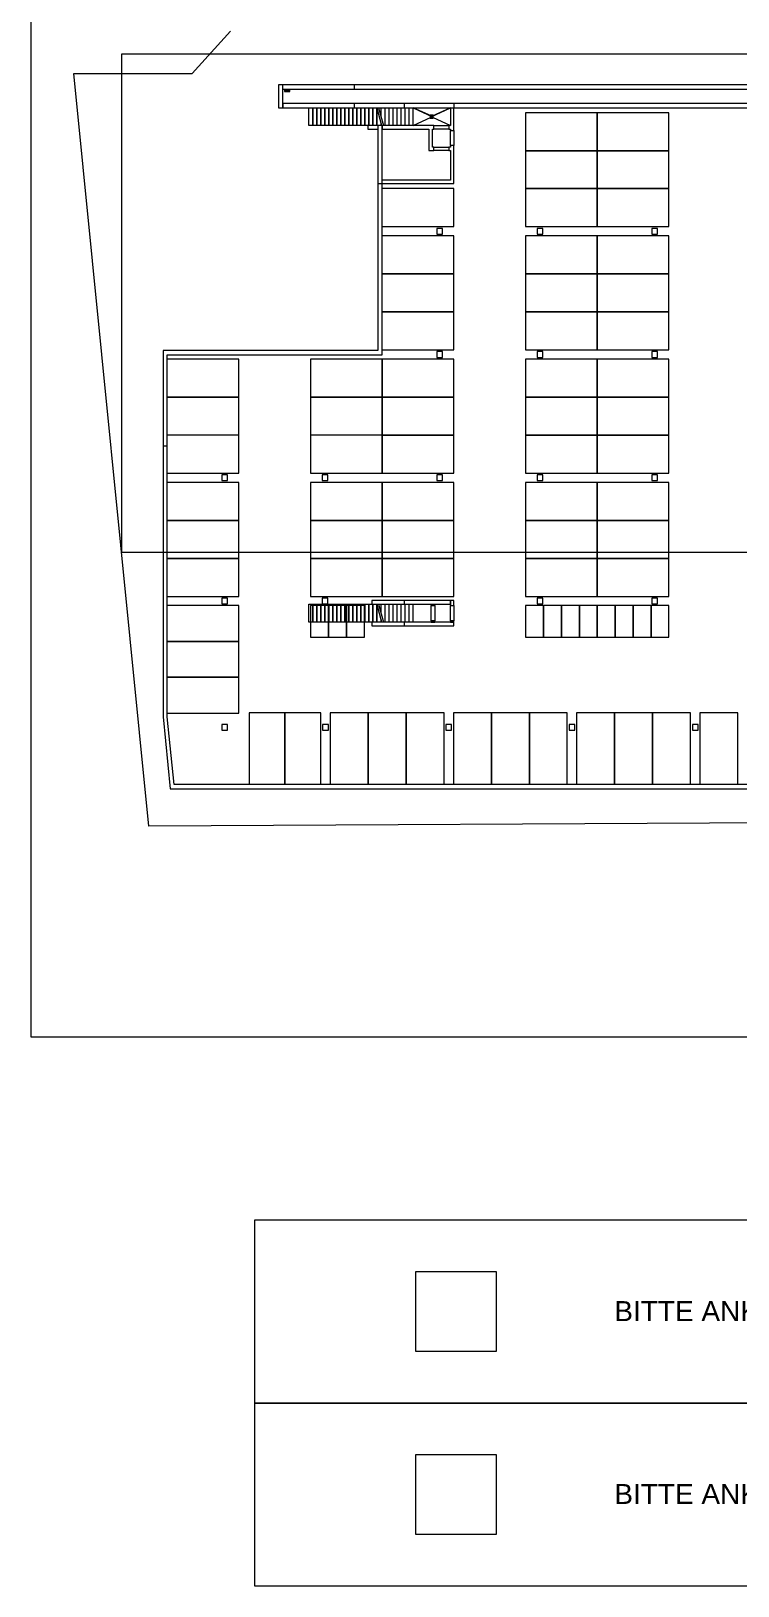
# Model space of a CAD drawing. Extents: x -1067 to 23308, y -6822 to 57810.
# Drawn here: x 405.1 to 444.5, y -18.8 to 68 of the extents above; entities that cross this region are included whole.
import ezdxf
from ezdxf.lldxf.tags import DXFTag

# ---------------------------------------------------------------- set-up
doc = ezdxf.new("R2010")
doc.units = 0
doc.layers.get('0').update_dxf_attribs({"lineweight": 13})
doc.layers.add('EL01_WAN_Pro E_Kopf', color=7, linetype='Continuous', lineweight=13, true_color=0xffffff)
doc.layers.add('G-____-TTLB-OTLN', color=7, linetype='Continuous', lineweight=13)
doc.layers.add('G-XREF-____-OTLN', color=7, linetype='Continuous', lineweight=13)
doc.styles.get("Standard").update_dxf_attribs({"font": 'arial.ttf'})
tags = doc.linetypes.add('IMPORT-_Verdeckte Linien_', pattern=[0.003, 0.002, -0.001]).pattern_tags.tags
tags[6:7] = [DXFTag(74, 4), DXFTag(75, 0), DXFTag(340, '0'), DXFTag(46, 1.0), DXFTag(50, 0.0), DXFTag(44, 0.0), DXFTag(45, 0.0)]
tags[4:5] = [DXFTag(74, 4), DXFTag(75, 0), DXFTag(340, '0'), DXFTag(46, 1.0), DXFTag(50, 0.0), DXFTag(44, 0.0), DXFTag(45, 0.0)]
tags = doc.linetypes.add('IMPORT-Strichliert - Fein', pattern=[0.003, 0.002, -0.001]).pattern_tags.tags
tags[6:7] = [DXFTag(74, 4), DXFTag(75, 0), DXFTag(340, '0'), DXFTag(46, 1.0), DXFTag(50, 0.0), DXFTag(44, 0.0), DXFTag(45, 0.0)]
tags[4:5] = [DXFTag(74, 4), DXFTag(75, 0), DXFTag(340, '0'), DXFTag(46, 1.0), DXFTag(50, 0.0), DXFTag(44, 0.0), DXFTag(45, 0.0)]

# ---------------------------------------------------------------- blocks, each defined once
blk = doc.blocks.new('Blockreferenz-A0UJ2DPIXE')
at = {"layer": 'G-XREF-____-OTLN', "color": 18, "linetype": 'ByBlock', "lineweight": -2, "ltscale": 0.13, "true_color": 0x4c0000}
for p, q in [((414.07, 65.671), (416.213, 68.031)), ((411.654, 23.643), (407.47, 65.671)), ((407.47, 65.671), (414.07, 65.671)), ((500.322, 24.141), (411.654, 23.643))]:
    blk.add_line(p, q, dxfattribs=at)
at = {"layer": 'G-XREF-____-OTLN', "color": 0, "linetype": 'ByBlock', "lineweight": -2, "ltscale": 0.13}
for p, q in [((495.452, 65.036), (418.897, 65.036)), ((418.897, 65.036), (418.897, 63.756)), ((419.137, 63.996), (419.137, 64.796)), ((419.137, 64.796), (461.824, 64.796)), ((419.227, 64.796), (419.227, 64.656)), ((419.227, 64.656), (419.527, 64.656)), ((419.267, 64.696), (419.267, 64.796)), ((419.487, 64.696), (419.267, 64.696)), ((419.487, 64.796), (419.487, 64.696)), ((419.527, 64.656), (419.527, 64.796)), ((418.897, 63.756), (420.58, 63.756)), ((461.824, 63.996), (419.137, 63.996)), ((420.58, 62.756), (420.58, 63.756)), ((420.58, 63.756), (424.377, 63.756)), ((420.804, 63.756), (420.804, 62.756)), ((420.804, 62.756), (420.804, 63.756)), ((421.028, 63.756), (421.028, 62.756)), ((421.028, 62.756), (421.028, 63.756)), ((421.252, 63.756), (421.252, 62.756)), ((421.252, 62.756), (421.252, 63.756)), ((421.476, 63.756), (421.476, 62.756)), ((421.476, 62.756), (421.476, 63.756)), ((421.7, 63.756), (421.7, 62.756)), ((421.7, 62.756), (421.7, 63.756)), ((421.924, 63.756), (421.924, 62.756)), ((421.924, 62.756), (421.924, 63.756)), ((422.148, 63.756), (422.148, 62.756)), ((422.148, 62.756), (422.148, 63.756)), ((422.372, 63.756), (422.372, 62.756)), ((422.372, 62.756), (422.372, 63.756)), ((422.596, 63.756), (422.596, 62.756)), ((422.596, 62.756), (422.596, 63.756)), ((422.82, 63.756), (422.82, 62.756)), ((422.82, 62.756), (422.82, 63.756)), ((423.044, 63.756), (423.044, 62.756)), ((423.044, 62.756), (423.044, 63.756)), ((423.268, 63.756), (423.268, 62.756)), ((423.268, 62.756), (423.268, 63.756)), ((423.492, 63.756), (423.492, 62.756)), ((423.492, 62.756), (423.492, 63.756)), ((423.716, 63.756), (423.716, 62.756)), ((423.716, 62.756), (423.716, 63.756)), ((423.94, 63.756), (423.94, 62.756)), ((423.94, 62.756), (423.94, 63.756)), ((424.164, 63.756), (424.164, 62.756)), ((424.164, 62.756), (424.164, 63.756)), ((424.377, 63.756), (424.645, 62.756)), ((424.377, 63.756), (428.484, 63.756)), ((424.388, 63.713), (424.388, 62.756)), ((424.388, 62.756), (424.388, 63.713)), ((424.478, 63.756), (424.746, 62.756)), ((424.612, 63.256), (424.612, 63.756)), ((424.836, 62.756), (424.836, 63.756)), ((425.06, 62.756), (425.06, 63.756)), ((425.284, 62.756), (425.284, 63.756)), ((425.508, 62.756), (425.508, 63.756)), ((425.732, 62.756), (425.732, 63.756)), ((425.956, 62.756), (425.956, 63.756)), ((426.18, 62.756), (426.18, 63.756)), ((426.404, 62.756), (426.404, 63.756)), ((428.484, 63.756), (428.484, 62.756)), ((428.684, 62.476), (428.684, 63.756)), ((428.684, 63.756), (448.684, 63.756)), ((424.397, 62.756), (420.58, 62.756)), ((423.869, 62.756), (423.869, 62.556)), ((423.869, 62.556), (424.444, 62.556)), ((427.564, 62.756), (424.398, 62.756)), ((424.444, 62.556), (424.444, 50.196)), ((424.612, 62.877), (424.612, 62.756)), ((424.612, 62.756), (424.612, 62.877)), ((424.684, 59.716), (424.684, 62.556)), ((424.684, 62.556), (427.284, 62.556)), ((427.284, 62.556), (427.284, 61.356)), ((427.524, 63.339), (427.364, 63.339)), ((427.364, 63.339), (427.364, 63.179)), ((427.364, 63.179), (427.524, 63.179)), ((427.404, 63.299), (427.404, 63.219)), ((427.484, 63.299), (427.404, 63.299)), ((427.404, 63.219), (427.484, 63.219)), ((427.484, 63.219), (427.484, 63.299)), ((427.484, 61.556), (427.484, 62.556)), ((427.484, 62.556), (427.564, 62.556)), ((427.524, 63.179), (427.524, 63.339)), ((427.564, 62.556), (427.564, 62.756)), ((427.564, 62.756), (428.404, 62.756)), ((428.404, 62.556), (427.564, 62.556)), ((428.484, 62.756), (428.404, 62.756)), ((428.404, 62.756), (428.404, 62.556)), ((428.404, 62.556), (428.484, 62.556)), ((428.484, 62.556), (428.484, 62.476)), ((428.484, 62.476), (428.684, 62.476)), ((428.484, 61.636), (428.484, 62.476)), ((428.684, 61.636), (428.484, 61.636)), ((428.484, 61.636), (428.484, 61.556)), ((428.684, 62.476), (428.684, 61.636)), ((428.684, 59.516), (428.684, 61.636)), ((427.284, 61.356), (427.564, 61.356)), ((427.564, 61.556), (427.484, 61.556)), ((427.564, 61.356), (427.564, 61.556)), ((427.564, 61.556), (428.404, 61.556)), ((428.404, 61.356), (427.564, 61.356)), ((428.484, 61.556), (428.404, 61.556)), ((428.404, 61.556), (428.404, 61.356)), ((428.404, 61.356), (428.484, 61.356)), ((428.484, 61.356), (428.484, 59.716)), ((428.484, 59.716), (424.684, 59.716)), ((424.684, 49.956), (424.684, 59.516)), ((424.684, 59.516), (428.684, 59.516)), ((428.044, 57.016), (427.724, 57.016)), ((427.724, 57.016), (427.724, 56.696)), ((427.724, 56.696), (428.044, 56.696)), ((428.044, 56.696), (428.044, 57.016)), ((433.644, 57.016), (433.324, 57.016)), ((433.324, 57.016), (433.324, 56.696)), ((433.324, 56.696), (433.644, 56.696)), ((433.644, 56.696), (433.644, 57.016)), ((440.044, 57.016), (439.724, 57.016)), ((439.724, 57.016), (439.724, 56.696)), ((439.724, 56.696), (440.044, 56.696)), ((440.044, 56.696), (440.044, 57.016)), ((424.444, 50.196), (412.444, 50.196)), ((412.444, 50.196), (412.444, 29.746)), ((412.684, 29.758), (412.684, 49.956)), ((412.684, 49.956), (424.684, 49.956)), ((428.044, 50.136), (427.724, 50.136)), ((427.724, 50.136), (427.724, 49.816)), ((427.724, 49.816), (428.044, 49.816)), ((428.044, 49.816), (428.044, 50.136)), ((433.644, 50.136), (433.324, 50.136)), ((433.324, 50.136), (433.324, 49.816)), ((433.324, 49.816), (433.644, 49.816)), ((433.644, 49.816), (433.644, 50.136)), ((440.044, 50.136), (439.724, 50.136)), ((439.724, 50.136), (439.724, 49.816)), ((439.724, 49.816), (440.044, 49.816)), ((440.044, 49.816), (440.044, 50.136)), ((416.044, 43.256), (415.724, 43.256)), ((415.724, 43.256), (415.724, 42.936)), ((415.724, 42.936), (416.044, 42.936)), ((416.044, 42.936), (416.044, 43.256)), ((421.644, 43.256), (421.324, 43.256)), ((421.324, 43.256), (421.324, 42.936)), ((421.324, 42.936), (421.644, 42.936)), ((421.644, 42.936), (421.644, 43.256)), ((428.044, 43.256), (427.724, 43.256)), ((427.724, 43.256), (427.724, 42.936)), ((427.724, 42.936), (428.044, 42.936)), ((428.044, 42.936), (428.044, 43.256)), ((433.644, 43.256), (433.324, 43.256)), ((433.324, 43.256), (433.324, 42.936)), ((433.324, 42.936), (433.644, 42.936)), ((433.644, 42.936), (433.644, 43.256)), ((440.044, 43.256), (439.724, 43.256)), ((439.724, 43.256), (439.724, 42.936)), ((439.724, 42.936), (440.044, 42.936)), ((440.044, 42.936), (440.044, 43.256)), ((416.044, 36.376), (415.724, 36.376)), ((415.724, 36.376), (415.724, 36.056)), ((415.724, 36.056), (416.044, 36.056)), ((416.044, 36.056), (416.044, 36.376)), ((420.58, 35.036), (420.58, 36.036)), ((420.58, 36.036), (424.377, 36.036)), ((420.804, 36.036), (420.804, 35.036)), ((420.804, 35.036), (420.804, 36.036)), ((421.028, 36.036), (421.028, 35.036)), ((421.028, 35.036), (421.028, 36.036)), ((421.252, 36.036), (421.252, 35.036)), ((421.252, 35.036), (421.252, 36.036)), ((421.644, 36.376), (421.324, 36.376)), ((421.324, 36.376), (421.324, 36.056)), ((421.324, 36.056), (421.644, 36.056)), ((421.476, 36.036), (421.476, 35.036)), ((421.476, 35.036), (421.476, 36.036)), ((421.644, 36.056), (421.644, 36.376)), ((421.7, 36.036), (421.7, 35.036)), ((421.7, 35.036), (421.7, 36.036)), ((421.924, 36.036), (421.924, 35.036)), ((421.924, 35.036), (421.924, 36.036)), ((422.148, 36.036), (422.148, 35.036)), ((422.148, 35.036), (422.148, 36.036)), ((422.372, 36.036), (422.372, 35.036)), ((422.372, 35.036), (422.372, 36.036)), ((422.596, 36.036), (422.596, 35.036)), ((422.596, 35.036), (422.596, 36.036)), ((422.82, 36.036), (422.82, 35.036)), ((422.82, 35.036), (422.82, 36.036)), ((423.044, 36.036), (423.044, 35.036)), ((423.044, 35.036), (423.044, 36.036)), ((423.268, 36.036), (423.268, 35.036)), ((423.268, 35.036), (423.268, 36.036)), ((423.492, 36.036), (423.492, 35.036)), ((423.492, 35.036), (423.492, 36.036)), ((423.716, 36.036), (423.716, 35.036)), ((423.716, 35.036), (423.716, 36.036)), ((423.94, 36.036), (423.94, 35.036)), ((423.94, 35.036), (423.94, 36.036)), ((428.684, 36.236), (424.093, 36.236)), ((424.093, 36.236), (424.093, 36.036)), ((424.164, 36.036), (424.164, 35.036)), ((424.164, 35.036), (424.164, 36.036)), ((424.377, 36.036), (424.645, 35.036)), ((424.377, 36.036), (427.412, 36.036)), ((424.388, 35.993), (424.388, 35.036)), ((424.388, 35.036), (424.388, 35.993)), ((424.478, 36.036), (424.746, 35.036)), ((424.612, 35.536), (424.612, 36.036)), ((424.836, 35.036), (424.836, 36.036)), ((425.06, 35.036), (425.06, 36.036)), ((425.284, 35.036), (425.284, 36.036)), ((425.508, 35.036), (425.508, 36.036)), ((425.732, 35.036), (425.732, 36.036)), ((425.956, 35.036), (425.956, 36.036)), ((426.18, 35.036), (426.18, 36.036)), ((426.404, 35.036), (426.404, 36.036)), ((427.412, 36.036), (427.412, 35.956)), ((427.412, 35.956), (427.612, 35.956)), ((427.412, 35.116), (427.412, 35.956)), ((427.612, 35.956), (427.612, 36.036)), ((427.612, 36.036), (428.484, 36.036)), ((427.612, 35.956), (427.612, 35.116)), ((428.484, 36.036), (428.484, 35.956)), ((428.484, 35.956), (428.684, 35.956)), ((428.484, 35.116), (428.484, 35.956)), ((428.684, 35.956), (428.684, 36.236)), ((428.684, 35.956), (428.684, 35.116)), ((433.644, 36.376), (433.324, 36.376)), ((433.324, 36.376), (433.324, 36.056)), ((433.324, 36.056), (433.644, 36.056)), ((433.644, 36.056), (433.644, 36.376)), ((440.044, 36.376), (439.724, 36.376)), ((439.724, 36.376), (439.724, 36.056)), ((439.724, 36.056), (440.044, 36.056)), ((440.044, 36.056), (440.044, 36.376)), ((424.604, 35.036), (420.58, 35.036)), ((424.093, 35.036), (424.093, 34.836)), ((424.093, 34.836), (428.684, 34.836)), ((427.412, 35.036), (424.604, 35.036)), ((424.612, 35.157), (424.612, 35.036)), ((424.612, 35.036), (424.612, 35.157)), ((427.612, 35.116), (427.412, 35.116)), ((427.412, 35.116), (427.412, 35.036)), ((427.612, 35.036), (427.612, 35.116)), ((428.484, 35.036), (427.612, 35.036)), ((428.684, 35.116), (428.484, 35.116)), ((428.484, 35.116), (428.484, 35.036)), ((428.684, 34.836), (428.684, 35.116)), ((412.444, 29.746), (412.844, 25.728)), ((413.062, 25.968), (412.684, 29.758)), ((416.044, 29.328), (415.724, 29.328)), ((415.724, 29.328), (415.724, 29.008)), ((415.724, 29.008), (416.044, 29.008)), ((416.044, 29.008), (416.044, 29.328)), ((421.672, 29.328), (421.352, 29.328)), ((421.352, 29.328), (421.352, 29.008)), ((421.352, 29.008), (421.672, 29.008)), ((421.672, 29.008), (421.672, 29.328)), ((428.552, 29.328), (428.232, 29.328)), ((428.232, 29.328), (428.232, 29.008)), ((428.232, 29.008), (428.552, 29.008)), ((428.552, 29.008), (428.552, 29.328)), ((435.432, 29.328), (435.112, 29.328)), ((435.112, 29.328), (435.112, 29.008)), ((435.112, 29.008), (435.432, 29.008)), ((435.432, 29.008), (435.432, 29.328)), ((442.312, 29.328), (441.992, 29.328)), ((441.992, 29.328), (441.992, 29.008)), ((441.992, 29.008), (442.312, 29.008)), ((442.312, 29.008), (442.312, 29.328)), ((412.844, 25.728), (495.452, 25.728)), ((460.652, 25.968), (413.062, 25.968))]:
    blk.add_line(p, q, dxfattribs=at)
at = {"layer": 'G-XREF-____-OTLN', "color": 0, "linetype": 'IMPORT-_Verdeckte Linien_', "lineweight": -2, "ltscale": 0.13}
for p, q in [((419.137, 64.796), (419.137, 65.036)), ((423.137, 64.796), (423.137, 65.036)), ((419.137, 63.996), (419.137, 63.756)), ((419.137, 63.756), (419.137, 63.996)), ((423.137, 63.756), (423.137, 63.996)), ((424.612, 63.256), (424.612, 63.756)), ((424.836, 62.756), (424.836, 63.756)), ((425.06, 62.756), (425.06, 63.756)), ((425.284, 62.756), (425.284, 63.756)), ((425.508, 62.756), (425.508, 63.756)), ((425.732, 62.756), (425.732, 63.756)), ((425.924, 63.756), (425.924, 63.996)), ((425.956, 62.756), (425.956, 63.756)), ((426.18, 62.756), (426.18, 63.756)), ((426.404, 62.756), (426.404, 63.756)), ((428.473, 63.756), (428.484, 63.761)), ((428.484, 63.756), (428.684, 63.756)), ((428.684, 63.996), (428.684, 63.756)), ((424.444, 62.756), (424.444, 62.556)), ((424.684, 62.556), (424.684, 62.756)), ((424.684, 62.756), (424.684, 62.556)), ((424.444, 59.516), (424.684, 59.516)), ((424.684, 59.516), (424.684, 59.716)), ((424.684, 59.516), (424.684, 59.716)), ((412.684, 44.862), (412.444, 44.862)), ((424.612, 35.536), (424.612, 36.036)), ((424.836, 35.036), (424.836, 36.036)), ((425.06, 35.036), (425.06, 36.036)), ((425.284, 35.036), (425.284, 36.036)), ((425.508, 35.036), (425.508, 36.036)), ((425.732, 35.036), (425.732, 36.036)), ((425.924, 36.036), (425.924, 36.236)), ((425.956, 35.036), (425.956, 36.036)), ((426.18, 35.036), (426.18, 36.036)), ((426.404, 35.036), (426.404, 36.036)), ((427.412, 36.036), (427.612, 36.036)), ((428.484, 36.036), (428.484, 36.236)), ((428.484, 36.236), (428.484, 36.036)), ((425.924, 34.836), (425.924, 35.036)), ((427.412, 35.036), (427.612, 35.036)), ((427.612, 35.036), (427.412, 35.036)), ((428.484, 35.036), (428.684, 35.036)), ((428.684, 35.036), (428.484, 35.036))]:
    blk.add_line(p, q, dxfattribs=at)
at = {"layer": 'G-XREF-____-OTLN', "color": 8, "linetype": 'ByBlock', "lineweight": -2, "ltscale": 0.13, "true_color": 0x808080}
for p, q in [((427.404, 63.299), (426.403, 63.756)), ((427.484, 63.299), (428.473, 63.756)), ((426.404, 62.756), (427.404, 63.219)), ((427.484, 63.219), (428.484, 62.762))]:
    blk.add_line(p, q, dxfattribs=at)
at = {"layer": 'G-XREF-____-OTLN', "color": 8, "linetype": 'IMPORT-Strichliert - Fein', "lineweight": -2, "ltscale": 0.13, "true_color": 0x808080}
for p, q in [((426.404, 63.756), (427.484, 63.235)), ((427.404, 63.235), (428.484, 63.756))]:
    blk.add_line(p, q, dxfattribs=at)
at = {"layer": 'G-XREF-____-OTLN', "color": 9, "linetype": 'ByBlock', "lineweight": -2, "ltscale": 0.13, "true_color": 0xc0c0c0}
for p, q in [((432.684, 63.475), (432.684, 61.355)), ((436.684, 63.475), (432.684, 63.475)), ((436.684, 61.355), (436.684, 63.475)), ((440.684, 63.475), (436.684, 63.475)), ((436.684, 63.475), (436.684, 61.355)), ((440.684, 61.355), (440.684, 63.475)), ((432.684, 61.355), (432.684, 59.236)), ((436.684, 61.355), (432.684, 61.355)), ((432.684, 61.355), (436.684, 61.355)), ((436.684, 59.236), (436.684, 61.355)), ((440.684, 61.355), (436.684, 61.355)), ((436.684, 61.355), (436.684, 59.236)), ((436.684, 61.355), (440.684, 61.355)), ((440.684, 59.236), (440.684, 61.355)), ((428.684, 59.236), (424.684, 59.236)), ((428.684, 57.116), (428.684, 59.236)), ((432.684, 59.236), (432.684, 57.116)), ((436.684, 59.236), (432.684, 59.236)), ((432.684, 59.236), (436.684, 59.236)), ((436.684, 57.116), (436.684, 59.236)), ((440.684, 59.236), (436.684, 59.236)), ((436.684, 59.236), (436.684, 57.116)), ((436.684, 59.236), (440.684, 59.236)), ((440.684, 57.116), (440.684, 59.236)), ((424.684, 57.116), (428.684, 57.116)), ((428.684, 56.595), (424.684, 56.595)), ((428.684, 57.116), (428.684, 57.116)), ((428.684, 54.475), (428.684, 56.595)), ((432.684, 57.116), (436.684, 57.116)), ((432.684, 57.116), (432.684, 57.116)), ((436.684, 56.595), (432.684, 56.595)), ((432.684, 56.595), (432.684, 54.475)), ((436.684, 57.116), (436.684, 57.116)), ((436.684, 57.116), (440.684, 57.116)), ((436.684, 57.116), (436.684, 57.116)), ((436.684, 54.475), (436.684, 56.595)), ((440.684, 56.595), (436.684, 56.595)), ((436.684, 56.595), (436.684, 54.475)), ((440.684, 57.116), (440.684, 57.116)), ((440.684, 54.475), (440.684, 56.595)), ((424.684, 54.475), (428.684, 54.475)), ((428.684, 54.475), (424.684, 54.475)), ((428.684, 52.356), (428.684, 54.475)), ((432.684, 54.475), (436.684, 54.475)), ((436.684, 54.475), (432.684, 54.475)), ((432.684, 54.475), (432.684, 52.356)), ((436.684, 52.356), (436.684, 54.475)), ((436.684, 54.475), (440.684, 54.475)), ((440.684, 54.475), (436.684, 54.475)), ((436.684, 54.475), (436.684, 52.356)), ((440.684, 52.356), (440.684, 54.475)), ((424.684, 52.356), (428.684, 52.356)), ((428.684, 52.356), (424.684, 52.356)), ((428.684, 50.236), (428.684, 52.356)), ((432.684, 52.356), (436.684, 52.356)), ((436.684, 52.356), (432.684, 52.356)), ((432.684, 52.356), (432.684, 50.236)), ((436.684, 50.236), (436.684, 52.356)), ((436.684, 52.356), (440.684, 52.356)), ((440.684, 52.356), (436.684, 52.356)), ((436.684, 52.356), (436.684, 50.236)), ((440.684, 50.236), (440.684, 52.356)), ((416.684, 49.715), (412.684, 49.715)), ((416.684, 47.595), (416.684, 49.715)), ((424.684, 49.715), (420.684, 49.715)), ((420.684, 49.715), (420.684, 47.595)), ((424.684, 50.236), (428.684, 50.236)), ((424.684, 47.595), (424.684, 49.715)), ((428.684, 49.715), (424.684, 49.715)), ((424.684, 49.715), (424.684, 47.595)), ((428.684, 50.236), (428.684, 50.236)), ((428.684, 47.595), (428.684, 49.715)), ((432.684, 50.236), (436.684, 50.236)), ((432.684, 49.715), (432.684, 47.595)), ((436.684, 49.715), (432.684, 49.715)), ((436.684, 50.236), (436.684, 50.236)), ((436.684, 50.236), (440.684, 50.236)), ((436.684, 50.236), (436.684, 50.236)), ((436.684, 47.595), (436.684, 49.715)), ((440.684, 49.715), (436.684, 49.715)), ((436.684, 49.715), (436.684, 47.595)), ((440.684, 47.595), (440.684, 49.715)), ((412.684, 47.595), (416.684, 47.595)), ((416.684, 47.595), (412.684, 47.595)), ((416.684, 45.476), (416.684, 47.595)), ((420.684, 47.595), (424.684, 47.595)), ((424.684, 47.595), (420.684, 47.595)), ((420.684, 47.595), (420.684, 45.476)), ((424.684, 45.476), (424.684, 47.595)), ((424.684, 47.595), (428.684, 47.595)), ((428.684, 47.595), (424.684, 47.595)), ((424.684, 47.595), (424.684, 45.476)), ((428.684, 45.476), (428.684, 47.595)), ((432.684, 47.595), (432.684, 45.476)), ((436.684, 47.595), (432.684, 47.595)), ((432.684, 47.595), (436.684, 47.595)), ((436.684, 45.476), (436.684, 47.595)), ((440.684, 47.595), (436.684, 47.595)), ((436.684, 47.595), (436.684, 45.476)), ((436.684, 47.595), (440.684, 47.595)), ((440.684, 45.476), (440.684, 47.595)), ((416.684, 45.476), (412.684, 45.476)), ((416.684, 43.356), (416.684, 45.476)), ((416.684, 45.476), (416.684, 45.476)), ((424.684, 45.476), (420.684, 45.476)), ((420.684, 45.476), (420.684, 43.356)), ((420.684, 45.476), (420.684, 45.476)), ((424.684, 45.476), (428.684, 45.476)), ((428.684, 45.476), (424.684, 45.476)), ((424.684, 45.476), (424.684, 43.356)), ((424.684, 45.476), (424.684, 45.476)), ((424.684, 43.356), (424.684, 45.476)), ((424.684, 45.476), (424.684, 45.476)), ((428.684, 43.356), (428.684, 45.476)), ((428.684, 45.476), (428.684, 45.476)), ((436.684, 45.476), (432.684, 45.476)), ((432.684, 45.476), (432.684, 43.356)), ((432.684, 45.476), (432.684, 45.476)), ((432.684, 45.476), (436.684, 45.476)), ((440.684, 45.476), (436.684, 45.476)), ((436.684, 45.476), (436.684, 43.356)), ((436.684, 45.476), (436.684, 45.476)), ((436.684, 43.356), (436.684, 45.476)), ((436.684, 45.476), (440.684, 45.476)), ((440.684, 43.356), (440.684, 45.476)), ((412.684, 43.356), (416.684, 43.356)), ((416.684, 42.835), (412.684, 42.835)), ((416.684, 40.715), (416.684, 42.835)), ((420.684, 43.356), (424.684, 43.356)), ((420.684, 42.835), (420.684, 40.715)), ((424.684, 42.835), (420.684, 42.835)), ((424.684, 43.356), (428.684, 43.356)), ((428.684, 42.835), (424.684, 42.835)), ((424.684, 42.835), (424.684, 40.715)), ((424.684, 42.835), (424.684, 42.835)), ((424.684, 40.715), (424.684, 42.835)), ((424.684, 42.835), (424.684, 42.835)), ((428.684, 40.715), (428.684, 42.835)), ((432.684, 43.356), (436.684, 43.356)), ((436.684, 42.835), (432.684, 42.835)), ((432.684, 42.835), (432.684, 40.715)), ((432.684, 42.835), (432.684, 42.835)), ((436.684, 43.356), (440.684, 43.356)), ((440.684, 42.835), (436.684, 42.835)), ((436.684, 42.835), (436.684, 40.715)), ((436.684, 42.835), (436.684, 42.835)), ((436.684, 40.715), (436.684, 42.835)), ((440.684, 40.715), (440.684, 42.835)), ((416.684, 40.715), (412.684, 40.715)), ((412.684, 40.715), (416.684, 40.715)), ((416.684, 38.596), (416.684, 40.715)), ((420.684, 40.715), (420.684, 38.596)), ((424.684, 40.715), (420.684, 40.715)), ((420.684, 40.715), (424.684, 40.715)), ((428.684, 40.715), (424.684, 40.715)), ((424.684, 40.715), (424.684, 38.596)), ((424.684, 40.715), (428.684, 40.715)), ((424.684, 38.596), (424.684, 40.715)), ((428.684, 38.596), (428.684, 40.715)), ((436.684, 40.715), (432.684, 40.715)), ((432.684, 40.715), (432.684, 38.596)), ((432.684, 40.715), (436.684, 40.715)), ((440.684, 40.715), (436.684, 40.715)), ((436.684, 40.715), (436.684, 38.596)), ((436.684, 40.715), (440.684, 40.715)), ((436.684, 38.596), (436.684, 40.715)), ((440.684, 38.596), (440.684, 40.715)), ((416.684, 38.596), (412.684, 38.596)), ((412.684, 38.596), (416.684, 38.596)), ((416.684, 36.476), (416.684, 38.596)), ((420.684, 38.596), (420.684, 36.476)), ((424.684, 38.596), (420.684, 38.596)), ((420.684, 38.596), (424.684, 38.596)), ((428.684, 38.596), (424.684, 38.596)), ((424.684, 38.596), (424.684, 36.476)), ((424.684, 38.596), (428.684, 38.596)), ((424.684, 36.476), (424.684, 38.596)), ((428.684, 36.476), (428.684, 38.596)), ((436.684, 38.596), (432.684, 38.596)), ((432.684, 38.596), (432.684, 36.476)), ((432.684, 38.596), (436.684, 38.596)), ((440.684, 38.596), (436.684, 38.596)), ((436.684, 38.596), (436.684, 36.476)), ((436.684, 38.596), (440.684, 38.596)), ((436.684, 36.476), (436.684, 38.596)), ((440.684, 36.476), (440.684, 38.596)), ((412.684, 36.476), (416.684, 36.476)), ((420.684, 36.476), (424.684, 36.476)), ((424.684, 36.476), (428.684, 36.476)), ((432.684, 36.476), (436.684, 36.476)), ((436.684, 36.476), (440.684, 36.476)), ((416.684, 35.956), (412.684, 35.956)), ((416.684, 33.957), (416.684, 35.956)), ((421.684, 35.956), (420.684, 35.956)), ((420.684, 35.956), (420.684, 34.196)), ((420.684, 35.956), (420.684, 35.956)), ((422.684, 35.956), (421.684, 35.956)), ((421.684, 35.956), (421.684, 34.196)), ((421.684, 35.956), (421.684, 35.956)), ((421.684, 34.196), (421.684, 35.956)), ((423.684, 35.956), (422.684, 35.956)), ((422.684, 35.956), (422.684, 34.196)), ((422.684, 35.956), (422.684, 35.956)), ((422.684, 34.196), (422.684, 35.956)), ((423.684, 34.196), (423.684, 35.956)), ((433.684, 35.956), (432.684, 35.956)), ((432.684, 35.956), (432.684, 34.196)), ((432.684, 35.956), (432.684, 35.956)), ((434.684, 35.956), (433.684, 35.956)), ((433.684, 35.956), (433.684, 34.196)), ((433.684, 35.956), (433.684, 35.956)), ((433.684, 34.196), (433.684, 35.956)), ((435.684, 35.956), (434.684, 35.956)), ((434.684, 35.956), (434.684, 34.196)), ((434.684, 35.956), (434.684, 35.956)), ((434.684, 34.196), (434.684, 35.956)), ((436.684, 35.956), (435.684, 35.956)), ((435.684, 35.956), (435.684, 34.196)), ((435.684, 35.956), (435.684, 35.956)), ((435.684, 34.196), (435.684, 35.956)), ((437.684, 35.956), (436.684, 35.956)), ((436.684, 35.956), (436.684, 34.196)), ((436.684, 35.956), (436.684, 35.956)), ((436.684, 34.196), (436.684, 35.956)), ((438.684, 35.956), (437.684, 35.956)), ((437.684, 35.956), (437.684, 34.196)), ((437.684, 35.956), (437.684, 35.956)), ((437.684, 34.196), (437.684, 35.956)), ((439.684, 35.956), (438.684, 35.956)), ((438.684, 35.956), (438.684, 34.196)), ((438.684, 35.956), (438.684, 35.956)), ((438.684, 34.196), (438.684, 35.956)), ((440.684, 35.956), (439.684, 35.956)), ((439.684, 35.956), (439.684, 34.196)), ((439.684, 35.956), (439.684, 35.956)), ((439.684, 34.196), (439.684, 35.956)), ((440.684, 34.196), (440.684, 35.956)), ((416.684, 33.957), (412.684, 33.957)), ((412.684, 33.957), (416.684, 33.957)), ((416.684, 31.957), (416.684, 33.957)), ((420.684, 34.196), (421.684, 34.196)), ((421.684, 34.196), (422.684, 34.196)), ((422.684, 34.196), (423.684, 34.196)), ((432.684, 34.196), (433.684, 34.196)), ((433.684, 34.196), (434.684, 34.196)), ((434.684, 34.196), (435.684, 34.196)), ((435.684, 34.196), (436.684, 34.196)), ((436.684, 34.196), (437.684, 34.196)), ((437.684, 34.196), (438.684, 34.196)), ((438.684, 34.196), (439.684, 34.196)), ((439.684, 34.196), (440.684, 34.196)), ((416.684, 31.957), (412.684, 31.957)), ((412.684, 31.957), (416.684, 31.957)), ((416.684, 29.957), (416.684, 31.957)), ((412.684, 29.957), (416.684, 29.957)), ((419.252, 29.967), (417.252, 29.967)), ((417.252, 29.967), (417.252, 25.968)), ((417.252, 29.967), (417.252, 29.967)), ((421.252, 29.967), (419.252, 29.967)), ((419.252, 29.967), (419.252, 25.968)), ((419.252, 29.967), (419.252, 29.967)), ((419.252, 25.968), (419.252, 29.967)), ((419.252, 29.967), (419.252, 29.967)), ((421.252, 25.968), (421.252, 29.967)), ((421.252, 29.967), (421.252, 29.967)), ((423.892, 29.967), (421.772, 29.967)), ((421.772, 29.967), (421.772, 25.968)), ((421.772, 29.967), (421.772, 29.967)), ((426.012, 29.967), (423.892, 29.967)), ((423.892, 29.967), (423.892, 25.968)), ((423.892, 29.967), (423.892, 29.967)), ((423.892, 25.968), (423.892, 29.967)), ((423.892, 29.967), (423.892, 29.967)), ((428.132, 29.967), (426.012, 29.967)), ((426.012, 29.967), (426.012, 25.968)), ((426.012, 29.967), (426.012, 29.967)), ((426.012, 25.968), (426.012, 29.967)), ((426.012, 29.967), (426.012, 29.967)), ((428.132, 25.968), (428.132, 29.967)), ((428.132, 29.967), (428.132, 29.967)), ((430.772, 29.967), (428.652, 29.967)), ((428.652, 29.967), (428.652, 25.968)), ((428.652, 29.967), (428.652, 29.967)), ((432.892, 29.967), (430.772, 29.967)), ((430.772, 29.967), (430.772, 25.968)), ((430.772, 29.967), (430.772, 29.967)), ((430.772, 25.968), (430.772, 29.967)), ((430.772, 29.967), (430.772, 29.967)), ((435.012, 29.967), (432.892, 29.967)), ((432.892, 29.967), (432.892, 25.968)), ((432.892, 29.967), (432.892, 29.967)), ((432.892, 25.968), (432.892, 29.967)), ((432.892, 29.967), (432.892, 29.967)), ((435.012, 25.968), (435.012, 29.967)), ((435.012, 29.967), (435.012, 29.967)), ((437.652, 29.967), (435.532, 29.967)), ((435.532, 29.967), (435.532, 25.968)), ((435.532, 29.967), (435.532, 29.967)), ((439.772, 29.967), (437.652, 29.967)), ((437.652, 29.967), (437.652, 25.968)), ((437.652, 29.967), (437.652, 29.967)), ((437.652, 25.968), (437.652, 29.967)), ((437.652, 29.967), (437.652, 29.967)), ((441.892, 29.967), (439.772, 29.967)), ((439.772, 29.967), (439.772, 25.968)), ((439.772, 29.967), (439.772, 29.967)), ((439.772, 25.968), (439.772, 29.967)), ((439.772, 29.967), (439.772, 29.967)), ((441.892, 25.968), (441.892, 29.967)), ((441.892, 29.967), (441.892, 29.967)), ((444.532, 29.967), (442.412, 29.967)), ((442.412, 29.967), (442.412, 25.968)), ((442.412, 29.967), (442.412, 29.967)), ((444.532, 25.968), (444.532, 29.967)), ((444.532, 29.967), (444.532, 29.967))]:
    blk.add_line(p, q, dxfattribs=at)
at = {"layer": 'G-XREF-____-OTLN', "color": 0, "linetype": 'ByBlock', "lineweight": -2, "ltscale": 0.13}
for points in [[(419.227, 64.656), (419.227, 64.656), (419.227, 64.656), (419.228, 64.658), (419.229, 64.659), (419.231, 64.66), (419.232, 64.661), (419.233, 64.662), (419.235, 64.664), (419.236, 64.666), (419.238, 64.667), (419.239, 64.668), (419.24, 64.67), (419.242, 64.671), (419.243, 64.672), (419.244, 64.673), (419.245, 64.675), (419.247, 64.676), (419.248, 64.677), (419.249, 64.679), (419.251, 64.68), (419.252, 64.681), (419.253, 64.683), (419.254, 64.684), (419.256, 64.685), (419.257, 64.686), (419.258, 64.687), (419.259, 64.689), (419.261, 64.69), (419.262, 64.691), (419.263, 64.692), (419.264, 64.693), (419.265, 64.695), (419.266, 64.696), (419.267, 64.696), (419.267, 64.696)], [(419.527, 64.656), (419.527, 64.656), (419.526, 64.656), (419.525, 64.658), (419.524, 64.659), (419.523, 64.66), (419.522, 64.661), (419.521, 64.662), (419.519, 64.664), (419.517, 64.666), (419.516, 64.667), (419.514, 64.668), (419.513, 64.67), (419.512, 64.671), (419.511, 64.672), (419.509, 64.673), (419.508, 64.675), (419.507, 64.676), (419.505, 64.677), (419.504, 64.679), (419.503, 64.68), (419.502, 64.681), (419.5, 64.683), (419.499, 64.684), (419.498, 64.685), (419.497, 64.686), (419.496, 64.687), (419.494, 64.689), (419.493, 64.69), (419.492, 64.691), (419.491, 64.692), (419.489, 64.693), (419.488, 64.695), (419.487, 64.696), (419.487, 64.696), (419.487, 64.696)]]:
    blk.add_open_spline(points, degree=3, knots=[0, 0, 0, 0, 0.083333, 0.125, 0.166667, 0.208333, 0.229167, 0.25, 0.291667, 0.333333, 0.354167, 0.375, 0.395833, 0.416667, 0.4375, 0.458333, 0.479167, 0.5, 0.520833, 0.541667, 0.5625, 0.583333, 0.604167, 0.625, 0.645833, 0.666667, 0.6875, 0.708333, 0.75, 0.770833, 0.791667, 0.833333, 0.875, 0.916667, 1, 1, 1, 1], dxfattribs=at)

msp = doc.modelspace()

# ---------------------------------------------------------------- linework, layer by layer
at = {"color": 1, "ltscale": 0.13, "true_color": 0xff0000}
msp.add_lwpolyline([(410.152, 66.76), (460.689, 66.76), (460.689, 38.919), (410.152, 38.919), (410.152, 66.76)], dxfattribs=at)
at = {"layer": 'EL01_WAN_Pro E_Kopf', "color": 1, "ltscale": 0.13, "true_color": 0xff0000}
for p, q in [((426.565, -1.216), (431.039, -1.216)), ((426.565, -5.69), (426.565, -1.216)), ((431.039, -1.216), (431.039, -5.69)), ((431.039, -5.69), (426.565, -5.69)), ((426.565, -11.425), (431.039, -11.425)), ((426.565, -15.899), (426.565, -11.425)), ((431.039, -11.425), (431.039, -15.899)), ((431.039, -15.899), (426.565, -15.899))]:
    msp.add_line(p, q, dxfattribs=at)
for points in [[(587.614, 1.652), (417.548, 1.652), (417.548, -8.558), (587.614, -8.558), (587.614, 1.652)], [(587.614, -8.558), (417.548, -8.558), (417.548, -18.767), (587.614, -18.767), (587.614, -8.558)]]:
    msp.add_lwpolyline(points, dxfattribs=at)
at = {"layer": 'G-____-TTLB-OTLN', "ltscale": 0.13}
for p, q in [((405.082, 11.861), (405.082, 81.861)), ((600.081, 11.861), (405.082, 11.861))]:
    msp.add_line(p, q, dxfattribs=at)

# ---------------------------------------------------------------- block references
at = {"ltscale": 0.13}
msp.add_blockref('Blockreferenz-A0UJ2DPIXE', (0, 0), dxfattribs=at)

# ---------------------------------------------------------------- texts
at = {"layer": 'EL01_WAN_Pro E_Kopf', "color": 1, "ltscale": 0.13, "true_color": 0xff0000, "char_height": 2.23684, "width": 104.16419, "attachment_point": 5}
for insert in [(444.883, -3.434), (444.883, -13.644)]:
    msp.add_mtext('\\H0.5x;BITTE ANKREUZEN\\fArial|b0|i0|c0|p0;\\P', dxfattribs=dict(at, insert=insert))

doc.saveas('drawing.dxf')
